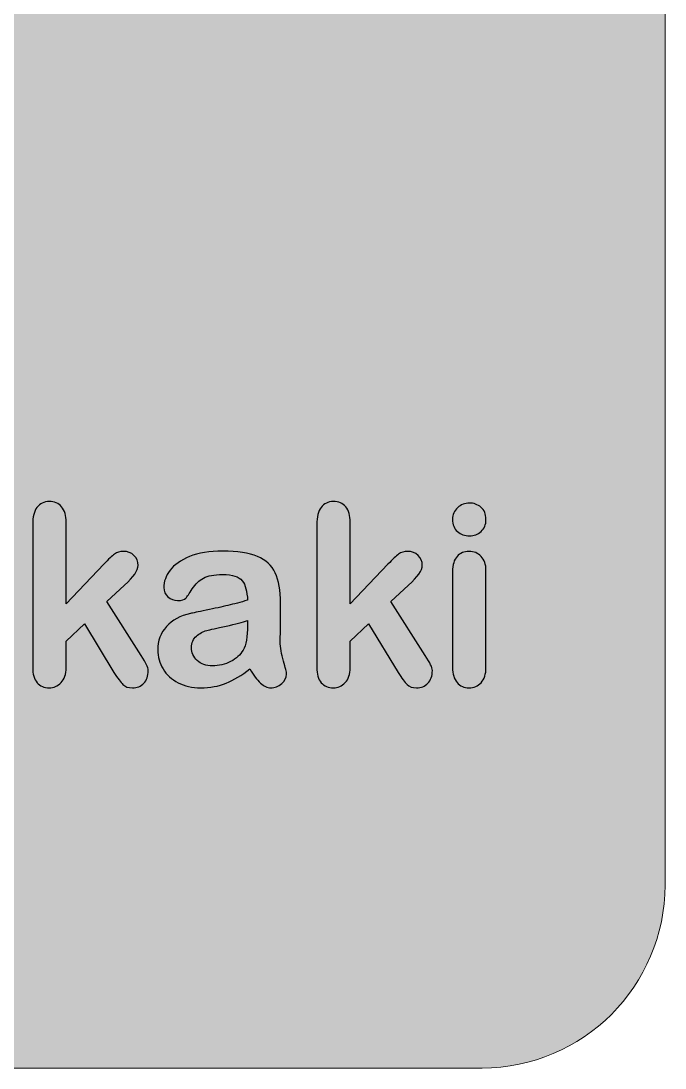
# Model space of a CAD drawing. Header units: millimetres. Extents: x -479.3 to -439.3, y 36.5 to 76.5.
# Drawn here: x -450.14 to -439.3, y 36.51 to 54.12 of the extents above; entities that cross this region are included whole.
import ezdxf

# ---------------------------------------------------------------- set-up
doc = ezdxf.new("R2010")
doc.units = ezdxf.units.MM
doc.header["$MEASUREMENT"] = 0
doc.layers.add('Layer 1', color=7, linetype='Continuous')

msp = doc.modelspace()

# ---------------------------------------------------------------- hatches: boundary and pattern name
at = {"layer": 'Layer 1', "true_color": 0xfff212}
h = msp.add_hatch(color=2, dxfattribs=at)
edge = h.paths.add_edge_path()
edge.add_spline(control_points=[(-442.378, 76.5096), (-442.378, 76.5096), (-476.2282, 76.5096), (-476.2282, 76.5096), (-477.9194, 76.5096), (-479.3031, 75.1259), (-479.3031, 73.4347), (-479.3031, 73.4347), (-479.3031, 39.5846), (-479.3031, 39.5846), (-479.3031, 37.8934), (-477.9194, 36.5097), (-476.2282, 36.5097), (-476.2282, 36.5097), (-442.378, 36.5097), (-442.378, 36.5097), (-440.6868, 36.5097), (-439.3031, 37.8934), (-439.3031, 39.5846), (-439.3031, 39.5846), (-439.3031, 73.4347), (-439.3031, 73.4347), (-439.3031, 75.1259), (-440.6868, 76.5096), (-442.378, 76.5096)], knot_values=[0, 0, 0, 0, 0.125, 0.125, 0.125, 0.25, 0.25, 0.25, 0.375, 0.375, 0.375, 0.5, 0.5, 0.5, 0.625, 0.625, 0.625, 0.75, 0.75, 0.75, 0.875, 0.875, 0.875, 1, 1, 1, 1], degree=3, periodic=1)
at = {"layer": 'Layer 1', "true_color": 0x373435}
h = msp.add_hatch(color=250, dxfattribs=at)
edge = h.paths.add_edge_path()
edge.add_spline(control_points=[(-448.5749, 43.1625), (-448.5749, 43.1625), (-449.0731, 43.9796), (-449.0731, 43.9796), (-449.0731, 43.9796), (-449.3793, 43.691), (-449.3793, 43.691), (-449.3793, 43.691), (-449.3793, 43.243), (-449.3793, 43.243), (-449.3793, 43.1343), (-449.4082, 43.0503), (-449.4654, 42.9918), (-449.5225, 42.9332), (-449.5881, 42.9043), (-449.6629, 42.9043), (-449.7497, 42.9043), (-449.8181, 42.9332), (-449.8675, 42.9911), (-449.9176, 43.0489), (-449.9423, 43.1343), (-449.9423, 43.2472), (-449.9423, 43.2472), (-449.9423, 45.6524), (-449.9423, 45.6524), (-449.9423, 45.778), (-449.9183, 45.8733), (-449.8696, 45.9389), (-449.8217, 46.0045), (-449.7525, 46.0369), (-449.6629, 46.0369), (-449.5761, 46.0369), (-449.507, 46.0073), (-449.4562, 45.948), (-449.4047, 45.8888), (-449.3793, 45.8013), (-449.3793, 45.6856), (-449.3793, 45.6856), (-449.3793, 44.3182), (-449.3793, 44.3182), (-449.3793, 44.3182), (-448.745, 44.9836), (-448.745, 44.9836), (-448.666, 45.0668), (-448.606, 45.1233), (-448.5651, 45.1536), (-448.5234, 45.1839), (-448.4733, 45.1987), (-448.4141, 45.1987), (-448.3435, 45.1987), (-448.285, 45.1762), (-448.2384, 45.1317), (-448.1911, 45.0866), (-448.1678, 45.0308), (-448.1678, 44.9631), (-448.1678, 44.8805), (-448.2447, 44.7705), (-448.3971, 44.6322), (-448.3971, 44.6322), (-448.697, 44.3577), (-448.697, 44.3577), (-448.697, 44.3577), (-448.1185, 43.4483), (-448.1185, 43.4483), (-448.0754, 43.3805), (-448.0451, 43.329), (-448.0267, 43.2938), (-448.0077, 43.2585), (-447.9985, 43.2253), (-447.9985, 43.1936), (-447.9985, 43.104), (-448.0232, 43.0334), (-448.0719, 42.9819), (-448.1206, 42.9304), (-448.1855, 42.9043), (-448.2652, 42.9043), (-448.3344, 42.9043), (-448.3873, 42.9226), (-448.424, 42.96), (-448.4614, 42.9974), (-448.5114, 43.0645), (-448.5749, 43.1625)], knot_values=[0, 0, 0, 0, 0.037037, 0.037037, 0.037037, 0.0740741, 0.0740741, 0.0740741, 0.1111111, 0.1111111, 0.1111111, 0.1481481, 0.1481481, 0.1481481, 0.1851852, 0.1851852, 0.1851852, 0.2222222, 0.2222222, 0.2222222, 0.2592593, 0.2592593, 0.2592593, 0.2962963, 0.2962963, 0.2962963, 0.3333333, 0.3333333, 0.3333333, 0.3703704, 0.3703704, 0.3703704, 0.4074074, 0.4074074, 0.4074074, 0.4444444, 0.4444444, 0.4444444, 0.4814815, 0.4814815, 0.4814815, 0.5185185, 0.5185185, 0.5185185, 0.5555556, 0.5555556, 0.5555556, 0.5925926, 0.5925926, 0.5925926, 0.6296296, 0.6296296, 0.6296296, 0.6666667, 0.6666667, 0.6666667, 0.7037037, 0.7037037, 0.7037037, 0.7407407, 0.7407407, 0.7407407, 0.7777778, 0.7777778, 0.7777778, 0.8148148, 0.8148148, 0.8148148, 0.8518519, 0.8518519, 0.8518519, 0.8888889, 0.8888889, 0.8888889, 0.9259259, 0.9259259, 0.9259259, 0.962963, 0.962963, 0.962963, 1, 1, 1, 1], degree=3, periodic=1)
h = msp.add_hatch(color=250, dxfattribs=at)
edge = h.paths.add_edge_path()
edge.add_spline(control_points=[(-443.7948, 43.1625), (-443.7948, 43.1625), (-444.293, 43.9796), (-444.293, 43.9796), (-444.293, 43.9796), (-444.5992, 43.691), (-444.5992, 43.691), (-444.5992, 43.691), (-444.5992, 43.243), (-444.5992, 43.243), (-444.5992, 43.1343), (-444.6281, 43.0503), (-444.6853, 42.9918), (-444.7424, 42.9332), (-444.808, 42.9043), (-444.8828, 42.9043), (-444.9696, 42.9043), (-445.038, 42.9332), (-445.0874, 42.9911), (-445.1375, 43.0489), (-445.1622, 43.1343), (-445.1622, 43.2472), (-445.1622, 43.2472), (-445.1622, 45.6524), (-445.1622, 45.6524), (-445.1622, 45.778), (-445.1382, 45.8733), (-445.0895, 45.9389), (-445.0416, 46.0045), (-444.9724, 46.0369), (-444.8828, 46.0369), (-444.796, 46.0369), (-444.7269, 46.0073), (-444.6761, 45.948), (-444.6246, 45.8888), (-444.5992, 45.8013), (-444.5992, 45.6856), (-444.5992, 45.6856), (-444.5992, 44.3182), (-444.5992, 44.3182), (-444.5992, 44.3182), (-443.9649, 44.9836), (-443.9649, 44.9836), (-443.8859, 45.0668), (-443.8259, 45.1233), (-443.785, 45.1536), (-443.7433, 45.1839), (-443.6932, 45.1987), (-443.634, 45.1987), (-443.5634, 45.1987), (-443.5049, 45.1762), (-443.4583, 45.1317), (-443.411, 45.0866), (-443.3877, 45.0308), (-443.3877, 44.9631), (-443.3877, 44.8805), (-443.4646, 44.7705), (-443.617, 44.6322), (-443.617, 44.6322), (-443.9169, 44.3577), (-443.9169, 44.3577), (-443.9169, 44.3577), (-443.3384, 43.4483), (-443.3384, 43.4483), (-443.2953, 43.3805), (-443.265, 43.329), (-443.2466, 43.2938), (-443.2276, 43.2585), (-443.2184, 43.2253), (-443.2184, 43.1936), (-443.2184, 43.104), (-443.2431, 43.0334), (-443.2918, 42.9819), (-443.3405, 42.9304), (-443.4054, 42.9043), (-443.4851, 42.9043), (-443.5543, 42.9043), (-443.6072, 42.9226), (-443.6439, 42.96), (-443.6813, 42.9974), (-443.7313, 43.0645), (-443.7948, 43.1625)], knot_values=[0, 0, 0, 0, 0.037037, 0.037037, 0.037037, 0.0740741, 0.0740741, 0.0740741, 0.1111111, 0.1111111, 0.1111111, 0.1481481, 0.1481481, 0.1481481, 0.1851852, 0.1851852, 0.1851852, 0.2222222, 0.2222222, 0.2222222, 0.2592593, 0.2592593, 0.2592593, 0.2962963, 0.2962963, 0.2962963, 0.3333333, 0.3333333, 0.3333333, 0.3703704, 0.3703704, 0.3703704, 0.4074074, 0.4074074, 0.4074074, 0.4444444, 0.4444444, 0.4444444, 0.4814815, 0.4814815, 0.4814815, 0.5185185, 0.5185185, 0.5185185, 0.5555556, 0.5555556, 0.5555556, 0.5925926, 0.5925926, 0.5925926, 0.6296296, 0.6296296, 0.6296296, 0.6666667, 0.6666667, 0.6666667, 0.7037037, 0.7037037, 0.7037037, 0.7407407, 0.7407407, 0.7407407, 0.7777778, 0.7777778, 0.7777778, 0.8148148, 0.8148148, 0.8148148, 0.8518519, 0.8518519, 0.8518519, 0.8888889, 0.8888889, 0.8888889, 0.9259259, 0.9259259, 0.9259259, 0.962963, 0.962963, 0.962963, 1, 1, 1, 1], degree=3, periodic=1)
h = msp.add_hatch(color=250, dxfattribs=at)
edge = h.paths.add_edge_path()
edge.add_spline(control_points=[(-442.5947, 45.4612), (-442.673, 45.4612), (-442.74, 45.4852), (-442.7957, 45.5332), (-442.8515, 45.5812), (-442.879, 45.6496), (-442.879, 45.7378), (-442.879, 45.8168), (-442.8508, 45.8824), (-442.7936, 45.9339), (-442.7365, 45.9854), (-442.6702, 46.0115), (-442.5947, 46.0115), (-442.5213, 46.0115), (-442.4571, 45.9883), (-442.4006, 45.9417), (-442.3442, 45.8944), (-442.316, 45.8267), (-442.316, 45.7378), (-442.316, 45.651), (-442.3435, 45.5833), (-442.3985, 45.5346), (-442.4536, 45.4859), (-442.5185, 45.4612), (-442.5947, 45.4612)], knot_values=[0, 0, 0, 0, 0.125, 0.125, 0.125, 0.25, 0.25, 0.25, 0.375, 0.375, 0.375, 0.5, 0.5, 0.5, 0.625, 0.625, 0.625, 0.75, 0.75, 0.75, 0.875, 0.875, 0.875, 1, 1, 1, 1], degree=3, periodic=1)
h = msp.add_hatch(color=250, dxfattribs=at)
edge = h.paths.add_edge_path()
edge.add_spline(control_points=[(-446.2897, 43.2211), (-446.4266, 43.1153), (-446.5585, 43.0362), (-446.6855, 42.9833), (-446.8132, 42.9304), (-446.9564, 42.9043), (-447.1145, 42.9043), (-447.2591, 42.9043), (-447.3868, 42.9332), (-447.4962, 42.9904), (-447.6055, 43.0475), (-447.6902, 43.1244), (-447.7495, 43.2225), (-447.8087, 43.3206), (-447.8384, 43.4264), (-447.8384, 43.5407), (-447.8384, 43.6952), (-447.7897, 43.8265), (-447.6916, 43.9351), (-447.5935, 44.0445), (-447.4588, 44.1171), (-447.2873, 44.1545), (-447.2521, 44.163), (-447.1632, 44.1813), (-447.0213, 44.2103), (-446.8795, 44.2392), (-446.7575, 44.2653), (-446.6566, 44.29), (-446.5557, 44.314), (-446.4456, 44.3429), (-446.3271, 44.3775), (-446.3341, 44.5264), (-446.3638, 44.6357), (-446.4167, 44.7049), (-446.4703, 44.7747), (-446.5797, 44.8093), (-446.7469, 44.8093), (-446.8901, 44.8093), (-446.9981, 44.7895), (-447.07, 44.7493), (-447.1427, 44.7098), (-447.2048, 44.6498), (-447.2563, 44.5694), (-447.3078, 44.4897), (-447.3445, 44.4375), (-447.3656, 44.4114), (-447.3875, 44.386), (-447.4334, 44.3733), (-447.5032, 44.3733), (-447.5667, 44.3733), (-447.6218, 44.3937), (-447.6676, 44.4346), (-447.7135, 44.4749), (-447.7368, 44.5271), (-447.7368, 44.5906), (-447.7368, 44.69), (-447.7015, 44.7867), (-447.6316, 44.8805), (-447.5611, 44.9744), (-447.4517, 45.0513), (-447.3029, 45.112), (-447.154, 45.1726), (-446.9684, 45.203), (-446.7462, 45.203), (-446.4985, 45.203), (-446.3031, 45.1733), (-446.1613, 45.1148), (-446.0195, 45.0562), (-445.9193, 44.9638), (-445.8607, 44.8368), (-445.8022, 44.7098), (-445.7725, 44.5419), (-445.7725, 44.3323), (-445.7725, 44.1997), (-445.7732, 44.0875), (-445.7739, 43.9951), (-445.7746, 43.9027), (-445.7753, 43.7996), (-445.7768, 43.6868), (-445.7768, 43.5809), (-445.7591, 43.4702), (-445.7238, 43.3551), (-445.6886, 43.2408), (-445.6716, 43.1668), (-445.6716, 43.1336), (-445.6716, 43.0757), (-445.6984, 43.0228), (-445.7528, 42.9756), (-445.8078, 42.9283), (-445.8692, 42.9043), (-445.9383, 42.9043), (-445.9962, 42.9043), (-446.0533, 42.9311), (-446.1098, 42.9854), (-446.1662, 43.0398), (-446.2262, 43.1181), (-446.2897, 43.2211)], knot_values=[0, 0, 0, 0, 0.03125, 0.03125, 0.03125, 0.0625, 0.0625, 0.0625, 0.09375, 0.09375, 0.09375, 0.125, 0.125, 0.125, 0.15625, 0.15625, 0.15625, 0.1875, 0.1875, 0.1875, 0.21875, 0.21875, 0.21875, 0.25, 0.25, 0.25, 0.28125, 0.28125, 0.28125, 0.3125, 0.3125, 0.3125, 0.34375, 0.34375, 0.34375, 0.375, 0.375, 0.375, 0.40625, 0.40625, 0.40625, 0.4375, 0.4375, 0.4375, 0.46875, 0.46875, 0.46875, 0.5, 0.5, 0.5, 0.53125, 0.53125, 0.53125, 0.5625, 0.5625, 0.5625, 0.59375, 0.59375, 0.59375, 0.625, 0.625, 0.625, 0.65625, 0.65625, 0.65625, 0.6875, 0.6875, 0.6875, 0.71875, 0.71875, 0.71875, 0.75, 0.75, 0.75, 0.78125, 0.78125, 0.78125, 0.8125, 0.8125, 0.8125, 0.84375, 0.84375, 0.84375, 0.875, 0.875, 0.875, 0.90625, 0.90625, 0.90625, 0.9375, 0.9375, 0.9375, 0.96875, 0.96875, 0.96875, 1, 1, 1, 1], degree=3, periodic=1)
h = msp.add_hatch(color=250, dxfattribs=at)
edge = h.paths.add_edge_path()
edge.add_spline(control_points=[(-442.316, 44.8784), (-442.316, 44.8784), (-442.316, 43.2472), (-442.316, 43.2472), (-442.316, 43.1343), (-442.3428, 43.0489), (-442.3964, 42.9911), (-442.45, 42.9332), (-442.5178, 42.9043), (-442.6003, 42.9043), (-442.6829, 42.9043), (-442.7499, 42.9339), (-442.8014, 42.9932), (-442.8529, 43.0525), (-442.879, 43.1371), (-442.879, 43.2472), (-442.879, 43.2472), (-442.879, 44.8615), (-442.879, 44.8615), (-442.879, 44.9737), (-442.8529, 45.0576), (-442.8014, 45.1141), (-442.7499, 45.1705), (-442.6829, 45.1987), (-442.6003, 45.1987), (-442.5178, 45.1987), (-442.45, 45.1705), (-442.3964, 45.1141), (-442.3428, 45.0576), (-442.316, 44.9786), (-442.316, 44.8784)], knot_values=[0, 0, 0, 0, 0.1, 0.1, 0.1, 0.2, 0.2, 0.2, 0.3, 0.3, 0.3, 0.4, 0.4, 0.4, 0.5, 0.5, 0.5, 0.6, 0.6, 0.6, 0.7, 0.7, 0.7, 0.8, 0.8, 0.8, 0.9, 0.9, 0.9, 1, 1, 1, 1], degree=3, periodic=1)
h = msp.add_hatch(color=250, dxfattribs=at)
edge = h.paths.add_edge_path()
edge.add_spline(control_points=[(-446.3271, 44.0388), (-446.4096, 44.0085), (-446.5296, 43.976), (-446.6876, 43.9429), (-446.845, 43.909), (-446.9543, 43.8836), (-447.015, 43.8681), (-447.0757, 43.8519), (-447.1335, 43.8208), (-447.1886, 43.7749), (-447.2436, 43.7284), (-447.2711, 43.6642), (-447.2711, 43.5809), (-447.2711, 43.4956), (-447.2387, 43.4229), (-447.1737, 43.3629), (-447.1095, 43.3029), (-447.0249, 43.2726), (-446.9197, 43.2726), (-446.8083, 43.2726), (-446.7053, 43.2973), (-446.6114, 43.346), (-446.5169, 43.3954), (-446.4477, 43.4582), (-446.4033, 43.5358), (-446.3525, 43.6211), (-446.3271, 43.7622), (-446.3271, 43.9584), (-446.3271, 43.9584), (-446.3271, 44.0388), (-446.3271, 44.0388)], knot_values=[0, 0, 0, 0, 0.1, 0.1, 0.1, 0.2, 0.2, 0.2, 0.3, 0.3, 0.3, 0.4, 0.4, 0.4, 0.5, 0.5, 0.5, 0.6, 0.6, 0.6, 0.7, 0.7, 0.7, 0.8, 0.8, 0.8, 0.9, 0.9, 0.9, 1, 1, 1, 1], degree=3, periodic=1)

# ---------------------------------------------------------------- linework, layer by layer
at = {"layer": 'Layer 1', "color": 250, "lineweight": 9}
msp.add_open_spline([(-442.378, 76.5096), (-442.378, 76.5096), (-476.2282, 76.5096), (-476.2282, 76.5096), (-477.9194, 76.5096), (-479.3031, 75.1259), (-479.3031, 73.4347), (-479.3031, 73.4347), (-479.3031, 39.5846), (-479.3031, 39.5846), (-479.3031, 37.8934), (-477.9194, 36.5097), (-476.2282, 36.5097), (-476.2282, 36.5097), (-442.378, 36.5097), (-442.378, 36.5097), (-440.6868, 36.5097), (-439.3031, 37.8934), (-439.3031, 39.5846), (-439.3031, 39.5846), (-439.3031, 73.4347), (-439.3031, 73.4347), (-439.3031, 75.1259), (-440.6868, 76.5096), (-442.378, 76.5096)], degree=3, knots=[0, 0, 0, 0, 0.125, 0.125, 0.125, 0.25, 0.25, 0.25, 0.375, 0.375, 0.375, 0.5, 0.5, 0.5, 0.625, 0.625, 0.625, 0.75, 0.75, 0.75, 0.875, 0.875, 0.875, 1, 1, 1, 1], dxfattribs=at)
at = {"layer": 'Layer 1', "color": 250}
for points, knots in [([(-448.5749, 43.1625), (-448.5749, 43.1625), (-449.0731, 43.9796), (-449.0731, 43.9796), (-449.0731, 43.9796), (-449.3793, 43.691), (-449.3793, 43.691), (-449.3793, 43.691), (-449.3793, 43.243), (-449.3793, 43.243), (-449.3793, 43.1343), (-449.4082, 43.0503), (-449.4654, 42.9918), (-449.5225, 42.9332), (-449.5881, 42.9043), (-449.6629, 42.9043), (-449.7497, 42.9043), (-449.8181, 42.9332), (-449.8675, 42.9911), (-449.9176, 43.0489), (-449.9423, 43.1343), (-449.9423, 43.2472), (-449.9423, 43.2472), (-449.9423, 45.6524), (-449.9423, 45.6524), (-449.9423, 45.778), (-449.9183, 45.8733), (-449.8696, 45.9389), (-449.8217, 46.0045), (-449.7525, 46.0369), (-449.6629, 46.0369), (-449.5761, 46.0369), (-449.507, 46.0073), (-449.4562, 45.948), (-449.4047, 45.8888), (-449.3793, 45.8013), (-449.3793, 45.6856), (-449.3793, 45.6856), (-449.3793, 44.3182), (-449.3793, 44.3182), (-449.3793, 44.3182), (-448.745, 44.9836), (-448.745, 44.9836), (-448.666, 45.0668), (-448.606, 45.1233), (-448.5651, 45.1536), (-448.5234, 45.1839), (-448.4733, 45.1987), (-448.4141, 45.1987), (-448.3435, 45.1987), (-448.285, 45.1762), (-448.2384, 45.1317), (-448.1911, 45.0866), (-448.1678, 45.0308), (-448.1678, 44.9631), (-448.1678, 44.8805), (-448.2447, 44.7705), (-448.3971, 44.6322), (-448.3971, 44.6322), (-448.697, 44.3577), (-448.697, 44.3577), (-448.697, 44.3577), (-448.1185, 43.4483), (-448.1185, 43.4483), (-448.0754, 43.3805), (-448.0451, 43.329), (-448.0267, 43.2938), (-448.0077, 43.2585), (-447.9985, 43.2253), (-447.9985, 43.1936), (-447.9985, 43.104), (-448.0232, 43.0334), (-448.0719, 42.9819), (-448.1206, 42.9304), (-448.1855, 42.9043), (-448.2652, 42.9043), (-448.3344, 42.9043), (-448.3873, 42.9226), (-448.424, 42.96), (-448.4614, 42.9974), (-448.5114, 43.0645), (-448.5749, 43.1625)], [0, 0, 0, 0, 0.037037, 0.037037, 0.037037, 0.0740741, 0.0740741, 0.0740741, 0.1111111, 0.1111111, 0.1111111, 0.1481481, 0.1481481, 0.1481481, 0.1851852, 0.1851852, 0.1851852, 0.2222222, 0.2222222, 0.2222222, 0.2592593, 0.2592593, 0.2592593, 0.2962963, 0.2962963, 0.2962963, 0.3333333, 0.3333333, 0.3333333, 0.3703704, 0.3703704, 0.3703704, 0.4074074, 0.4074074, 0.4074074, 0.4444444, 0.4444444, 0.4444444, 0.4814815, 0.4814815, 0.4814815, 0.5185185, 0.5185185, 0.5185185, 0.5555556, 0.5555556, 0.5555556, 0.5925926, 0.5925926, 0.5925926, 0.6296296, 0.6296296, 0.6296296, 0.6666667, 0.6666667, 0.6666667, 0.7037037, 0.7037037, 0.7037037, 0.7407407, 0.7407407, 0.7407407, 0.7777778, 0.7777778, 0.7777778, 0.8148148, 0.8148148, 0.8148148, 0.8518519, 0.8518519, 0.8518519, 0.8888889, 0.8888889, 0.8888889, 0.9259259, 0.9259259, 0.9259259, 0.962963, 0.962963, 0.962963, 1, 1, 1, 1]), ([(-443.7948, 43.1625), (-443.7948, 43.1625), (-444.293, 43.9796), (-444.293, 43.9796), (-444.293, 43.9796), (-444.5992, 43.691), (-444.5992, 43.691), (-444.5992, 43.691), (-444.5992, 43.243), (-444.5992, 43.243), (-444.5992, 43.1343), (-444.6281, 43.0503), (-444.6853, 42.9918), (-444.7424, 42.9332), (-444.808, 42.9043), (-444.8828, 42.9043), (-444.9696, 42.9043), (-445.038, 42.9332), (-445.0874, 42.9911), (-445.1375, 43.0489), (-445.1622, 43.1343), (-445.1622, 43.2472), (-445.1622, 43.2472), (-445.1622, 45.6524), (-445.1622, 45.6524), (-445.1622, 45.778), (-445.1382, 45.8733), (-445.0895, 45.9389), (-445.0416, 46.0045), (-444.9724, 46.0369), (-444.8828, 46.0369), (-444.796, 46.0369), (-444.7269, 46.0073), (-444.6761, 45.948), (-444.6246, 45.8888), (-444.5992, 45.8013), (-444.5992, 45.6856), (-444.5992, 45.6856), (-444.5992, 44.3182), (-444.5992, 44.3182), (-444.5992, 44.3182), (-443.9649, 44.9836), (-443.9649, 44.9836), (-443.8859, 45.0668), (-443.8259, 45.1233), (-443.785, 45.1536), (-443.7433, 45.1839), (-443.6932, 45.1987), (-443.634, 45.1987), (-443.5634, 45.1987), (-443.5049, 45.1762), (-443.4583, 45.1317), (-443.411, 45.0866), (-443.3877, 45.0308), (-443.3877, 44.9631), (-443.3877, 44.8805), (-443.4646, 44.7705), (-443.617, 44.6322), (-443.617, 44.6322), (-443.9169, 44.3577), (-443.9169, 44.3577), (-443.9169, 44.3577), (-443.3384, 43.4483), (-443.3384, 43.4483), (-443.2953, 43.3805), (-443.265, 43.329), (-443.2466, 43.2938), (-443.2276, 43.2585), (-443.2184, 43.2253), (-443.2184, 43.1936), (-443.2184, 43.104), (-443.2431, 43.0334), (-443.2918, 42.9819), (-443.3405, 42.9304), (-443.4054, 42.9043), (-443.4851, 42.9043), (-443.5543, 42.9043), (-443.6072, 42.9226), (-443.6439, 42.96), (-443.6813, 42.9974), (-443.7313, 43.0645), (-443.7948, 43.1625)], [0, 0, 0, 0, 0.037037, 0.037037, 0.037037, 0.0740741, 0.0740741, 0.0740741, 0.1111111, 0.1111111, 0.1111111, 0.1481481, 0.1481481, 0.1481481, 0.1851852, 0.1851852, 0.1851852, 0.2222222, 0.2222222, 0.2222222, 0.2592593, 0.2592593, 0.2592593, 0.2962963, 0.2962963, 0.2962963, 0.3333333, 0.3333333, 0.3333333, 0.3703704, 0.3703704, 0.3703704, 0.4074074, 0.4074074, 0.4074074, 0.4444444, 0.4444444, 0.4444444, 0.4814815, 0.4814815, 0.4814815, 0.5185185, 0.5185185, 0.5185185, 0.5555556, 0.5555556, 0.5555556, 0.5925926, 0.5925926, 0.5925926, 0.6296296, 0.6296296, 0.6296296, 0.6666667, 0.6666667, 0.6666667, 0.7037037, 0.7037037, 0.7037037, 0.7407407, 0.7407407, 0.7407407, 0.7777778, 0.7777778, 0.7777778, 0.8148148, 0.8148148, 0.8148148, 0.8518519, 0.8518519, 0.8518519, 0.8888889, 0.8888889, 0.8888889, 0.9259259, 0.9259259, 0.9259259, 0.962963, 0.962963, 0.962963, 1, 1, 1, 1]), ([(-442.5947, 45.4612), (-442.673, 45.4612), (-442.74, 45.4852), (-442.7957, 45.5332), (-442.8515, 45.5812), (-442.879, 45.6496), (-442.879, 45.7378), (-442.879, 45.8168), (-442.8508, 45.8824), (-442.7936, 45.9339), (-442.7365, 45.9854), (-442.6702, 46.0115), (-442.5947, 46.0115), (-442.5213, 46.0115), (-442.4571, 45.9883), (-442.4006, 45.9417), (-442.3442, 45.8944), (-442.316, 45.8267), (-442.316, 45.7378), (-442.316, 45.651), (-442.3435, 45.5833), (-442.3985, 45.5346), (-442.4536, 45.4859), (-442.5185, 45.4612), (-442.5947, 45.4612)], [0, 0, 0, 0, 0.125, 0.125, 0.125, 0.25, 0.25, 0.25, 0.375, 0.375, 0.375, 0.5, 0.5, 0.5, 0.625, 0.625, 0.625, 0.75, 0.75, 0.75, 0.875, 0.875, 0.875, 1, 1, 1, 1]), ([(-446.2897, 43.2211), (-446.4266, 43.1153), (-446.5585, 43.0362), (-446.6855, 42.9833), (-446.8132, 42.9304), (-446.9564, 42.9043), (-447.1145, 42.9043), (-447.2591, 42.9043), (-447.3868, 42.9332), (-447.4962, 42.9904), (-447.6055, 43.0475), (-447.6902, 43.1244), (-447.7495, 43.2225), (-447.8087, 43.3206), (-447.8384, 43.4264), (-447.8384, 43.5407), (-447.8384, 43.6952), (-447.7897, 43.8265), (-447.6916, 43.9351), (-447.5935, 44.0445), (-447.4588, 44.1171), (-447.2873, 44.1545), (-447.2521, 44.163), (-447.1632, 44.1813), (-447.0213, 44.2103), (-446.8795, 44.2392), (-446.7575, 44.2653), (-446.6566, 44.29), (-446.5557, 44.314), (-446.4456, 44.3429), (-446.3271, 44.3775), (-446.3341, 44.5264), (-446.3638, 44.6357), (-446.4167, 44.7049), (-446.4703, 44.7747), (-446.5797, 44.8093), (-446.7469, 44.8093), (-446.8901, 44.8093), (-446.9981, 44.7895), (-447.07, 44.7493), (-447.1427, 44.7098), (-447.2048, 44.6498), (-447.2563, 44.5694), (-447.3078, 44.4897), (-447.3445, 44.4375), (-447.3656, 44.4114), (-447.3875, 44.386), (-447.4334, 44.3733), (-447.5032, 44.3733), (-447.5667, 44.3733), (-447.6218, 44.3937), (-447.6676, 44.4346), (-447.7135, 44.4749), (-447.7368, 44.5271), (-447.7368, 44.5906), (-447.7368, 44.69), (-447.7015, 44.7867), (-447.6316, 44.8805), (-447.5611, 44.9744), (-447.4517, 45.0513), (-447.3029, 45.112), (-447.154, 45.1726), (-446.9684, 45.203), (-446.7462, 45.203), (-446.4985, 45.203), (-446.3031, 45.1733), (-446.1613, 45.1148), (-446.0195, 45.0562), (-445.9193, 44.9638), (-445.8607, 44.8368), (-445.8022, 44.7098), (-445.7725, 44.5419), (-445.7725, 44.3323), (-445.7725, 44.1997), (-445.7732, 44.0875), (-445.7739, 43.9951), (-445.7746, 43.9027), (-445.7753, 43.7996), (-445.7768, 43.6868), (-445.7768, 43.5809), (-445.7591, 43.4702), (-445.7238, 43.3551), (-445.6886, 43.2408), (-445.6716, 43.1668), (-445.6716, 43.1336), (-445.6716, 43.0757), (-445.6984, 43.0228), (-445.7528, 42.9756), (-445.8078, 42.9283), (-445.8692, 42.9043), (-445.9383, 42.9043), (-445.9962, 42.9043), (-446.0533, 42.9311), (-446.1098, 42.9854), (-446.1662, 43.0398), (-446.2262, 43.1181), (-446.2897, 43.2211)], [0, 0, 0, 0, 0.03125, 0.03125, 0.03125, 0.0625, 0.0625, 0.0625, 0.09375, 0.09375, 0.09375, 0.125, 0.125, 0.125, 0.15625, 0.15625, 0.15625, 0.1875, 0.1875, 0.1875, 0.21875, 0.21875, 0.21875, 0.25, 0.25, 0.25, 0.28125, 0.28125, 0.28125, 0.3125, 0.3125, 0.3125, 0.34375, 0.34375, 0.34375, 0.375, 0.375, 0.375, 0.40625, 0.40625, 0.40625, 0.4375, 0.4375, 0.4375, 0.46875, 0.46875, 0.46875, 0.5, 0.5, 0.5, 0.53125, 0.53125, 0.53125, 0.5625, 0.5625, 0.5625, 0.59375, 0.59375, 0.59375, 0.625, 0.625, 0.625, 0.65625, 0.65625, 0.65625, 0.6875, 0.6875, 0.6875, 0.71875, 0.71875, 0.71875, 0.75, 0.75, 0.75, 0.78125, 0.78125, 0.78125, 0.8125, 0.8125, 0.8125, 0.84375, 0.84375, 0.84375, 0.875, 0.875, 0.875, 0.90625, 0.90625, 0.90625, 0.9375, 0.9375, 0.9375, 0.96875, 0.96875, 0.96875, 1, 1, 1, 1]), ([(-442.316, 44.8784), (-442.316, 44.8784), (-442.316, 43.2472), (-442.316, 43.2472), (-442.316, 43.1343), (-442.3428, 43.0489), (-442.3964, 42.9911), (-442.45, 42.9332), (-442.5178, 42.9043), (-442.6003, 42.9043), (-442.6829, 42.9043), (-442.7499, 42.9339), (-442.8014, 42.9932), (-442.8529, 43.0525), (-442.879, 43.1371), (-442.879, 43.2472), (-442.879, 43.2472), (-442.879, 44.8615), (-442.879, 44.8615), (-442.879, 44.9737), (-442.8529, 45.0576), (-442.8014, 45.1141), (-442.7499, 45.1705), (-442.6829, 45.1987), (-442.6003, 45.1987), (-442.5178, 45.1987), (-442.45, 45.1705), (-442.3964, 45.1141), (-442.3428, 45.0576), (-442.316, 44.9786), (-442.316, 44.8784)], [0, 0, 0, 0, 0.1, 0.1, 0.1, 0.2, 0.2, 0.2, 0.3, 0.3, 0.3, 0.4, 0.4, 0.4, 0.5, 0.5, 0.5, 0.6, 0.6, 0.6, 0.7, 0.7, 0.7, 0.8, 0.8, 0.8, 0.9, 0.9, 0.9, 1, 1, 1, 1]), ([(-446.3271, 44.0388), (-446.4096, 44.0085), (-446.5296, 43.976), (-446.6876, 43.9429), (-446.845, 43.909), (-446.9543, 43.8836), (-447.015, 43.8681), (-447.0757, 43.8519), (-447.1335, 43.8208), (-447.1886, 43.7749), (-447.2436, 43.7284), (-447.2711, 43.6642), (-447.2711, 43.5809), (-447.2711, 43.4956), (-447.2387, 43.4229), (-447.1737, 43.3629), (-447.1095, 43.3029), (-447.0249, 43.2726), (-446.9197, 43.2726), (-446.8083, 43.2726), (-446.7053, 43.2973), (-446.6114, 43.346), (-446.5169, 43.3954), (-446.4477, 43.4582), (-446.4033, 43.5358), (-446.3525, 43.6211), (-446.3271, 43.7622), (-446.3271, 43.9584), (-446.3271, 43.9584), (-446.3271, 44.0388), (-446.3271, 44.0388)], [0, 0, 0, 0, 0.1, 0.1, 0.1, 0.2, 0.2, 0.2, 0.3, 0.3, 0.3, 0.4, 0.4, 0.4, 0.5, 0.5, 0.5, 0.6, 0.6, 0.6, 0.7, 0.7, 0.7, 0.8, 0.8, 0.8, 0.9, 0.9, 0.9, 1, 1, 1, 1])]:
    msp.add_open_spline(points, degree=3, knots=knots, dxfattribs=at)

doc.saveas('drawing.dxf')
